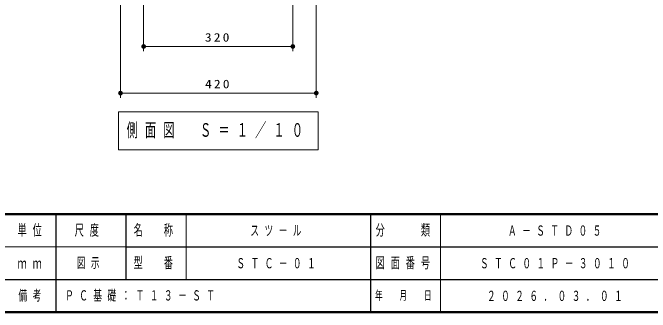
# Model space of a CAD drawing. Units: millimetres on the paper, scale 1:10. Extents: x -385 to 0, y 0 to 267.
# Drawn here: x -211.7 to -75, y 0 to 64.2 of the extents above; entities that cross this region are included whole.
import ezdxf

# ---------------------------------------------------------------- set-up
doc = ezdxf.new("R2010")
doc.units = ezdxf.units.MM
doc.layers.add('LY_1', color=7, linetype='Continuous', lineweight=25)
doc.layers.add('LY_2', color=7, linetype='Continuous', lineweight=13)
doc.layers.add('LY_3', color=7, linetype='Continuous')
doc.styles.add('ＭＳ ゴシック', font='')
doc.styles.get('ＭＳ ゴシック').set_extended_font_data('MS Gothic')

# ---------------------------------------------------------------- blocks, each defined once
blk = doc.blocks.new('filled_dot')
at = {"color": 0, "linetype": 'Continuous', "lineweight": -2, "const_width": 1.25}
blk.add_lwpolyline([(-0.625, 0, 1), (0.625, 0, 1)], format="xyb", close=True, dxfattribs=at)

msp = doc.modelspace()

# ---------------------------------------------------------------- linework, layer by layer
at = {"layer": 'LY_1', "lineweight": 13}
for p, q in [((-183.651, 89.005), (-183.651, 56.005)), ((-151.651, 89.005), (-151.651, 56.005)), ((-188.621, 76.005), (-188.621, 46.005)), ((-146.621, 76.005), (-146.621, 46.005)), ((-151.651, 57.005), (-183.651, 57.005)), ((-146.621, 47.005), (-188.621, 47.005)), ((-189.021, 42.986), (-189.021, 34.853)), ((-146.221, 42.986), (-189.021, 42.986)), ((-146.221, 34.853), (-146.221, 42.986)), ((-189.021, 34.853), (-146.221, 34.853))]:
    msp.add_line(p, q, dxfattribs=at)
at = {"layer": 'LY_2', "lineweight": 50}
for p, q in [((-385, 21), (0, 21)), ((-385, 0), (0, 0))]:
    msp.add_line(p, q, dxfattribs=at)
at = {"layer": 'LY_2', "color": 211, "lineweight": 25}
for p, q in [((-202.5, 21), (-202.5, 7)), ((-187.5, 21), (-187.5, 7)), ((-135, 21), (-135, 0)), ((-187.5, 14), (-70, 14)), ((-242.5, 7), (0, 7))]:
    msp.add_line(p, q, dxfattribs=at)
at = {"layer": 'LY_2'}
for p, q in [((-174.5, 21), (-174.5, 7)), ((-120, 21), (-120, 0)), ((-242.5, 14), (-187.5, 14))]:
    msp.add_line(p, q, dxfattribs=at)
at = {"layer": 'LY_2', "lineweight": 25}
msp.add_line((-202.5, 7), (-202.5, 0), dxfattribs=at)

# ---------------------------------------------------------------- block references
at = {"layer": 'LY_1', "lineweight": 13, "xscale": 0.4, "yscale": 0.4}
for p in [(-183.651, 57.005), (-188.621, 47.005)]:
    msp.add_blockref('filled_dot', p, dxfattribs=at)
at = {"layer": 'LY_1', "lineweight": 13, "xscale": 0.4, "yscale": 0.4, "rotation": 180}
for p in [(-151.651, 57.005), (-146.621, 47.005)]:
    msp.add_blockref('filled_dot', p, dxfattribs=at)

# ---------------------------------------------------------------- texts
at = {"layer": 'LY_1', "style": 'ＭＳ ゴシック'}
for s, insert, char_height, attachment_point in [('\\T1.33;\\W1.15;320', (-167.651, 58.005), 1.833, 8), ('\\T1.33;\\W1.15;420', (-167.621, 48.005), 1.833, 8), ('\\T1.64;\\W0.6;側面図\u3000Ｓ＝１／１０', (-167.621, 38.92), 2.933, 5), ('\\T1.64;\\W0.6;スツール', (-160.75, 17.5), 2.199, 4), ('\\T1.64;\\W0.6;Ａ－ＳＴＤ０５', (-105.5, 17.5), 2.199, 4), ('\\T1.64;\\W0.6;図示', (-198, 10.5), 2.199, 4), ('\\T1.64;\\W0.6;ＳＴＣ－０１', (-163.75, 10.5), 2.199, 4), ('\\T1.64;\\W0.6;ＳＴＣ０１Ｐ－３０１０', (-111.5, 10.5), 2.199, 4), ('\\T1.64;\\W0.6;ＰＣ基礎：Ｔ１３－ＳＴ', (-200.5, 3.5), 2.199, 4), ('\\T1.64;\\W0.6;２０２６．０３．０１', (-110, 3.5), 2.199, 4)]:
    msp.add_mtext(s, dxfattribs=dict(at, insert=insert, char_height=char_height, attachment_point=attachment_point))
at = {"layer": 'LY_2', "color": 4, "attachment_point": 4, "style": 'ＭＳ ゴシック'}
for s, insert, char_height in [('\\T1.64;\\W0.6;単位', (-210.7, 17.5), 2.346), ('\\T1.64;\\W0.6;尺度', (-198.45, 17.5), 2.346), ('\\T1.64;\\W0.6;名\u3000称', (-185.8, 17.5), 2.346), ('\\T1.64;\\W0.6;分\u3000\u3000類', (-133.9, 17.5), 2.346), ('\\T1.64;\\W0.6;ｍｍ', (-210.7, 10.5), 2.346), ('\\T1.64;\\W0.6;型\u3000番', (-185.8, 10.5), 2.346), ('\\T1.64;\\W0.6;図面番号', (-133.9, 10.5), 2.346), ('\\T1.64;\\W0.6;備考', (-210.5, 3.5), 2.199), ('\\T1.64;\\W0.6;年\u3000月\u3000日', (-134, 3.5), 1.906)]:
    msp.add_mtext(s, dxfattribs=dict(at, insert=insert, char_height=char_height))
at = {"layer": 'LY_3', "insert": (-198, 10.5), "char_height": 2.199, "attachment_point": 4, "style": 'ＭＳ ゴシック'}
msp.add_mtext('\\T1.64;\\W0.6;図示', dxfattribs=at)

doc.saveas('drawing.dxf')
